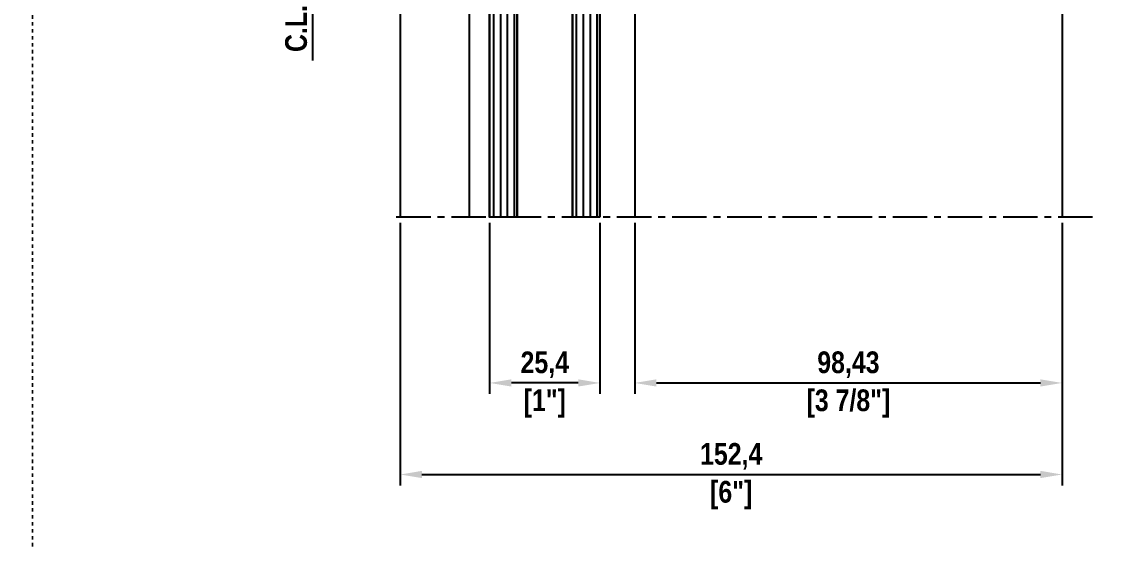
# Model space of a CAD drawing. Header units: millimetres. Extents: x -17234 to -8874, y -2869 to 1211.
# Drawn here: x -16856.8 to -16606.9, y -735.7 to -616.2 of the extents above; entities that cross this region are included whole.
import ezdxf

# ---------------------------------------------------------------- set-up
doc = ezdxf.new("R2010")
doc.units = ezdxf.units.MM
doc.linetypes.add('ACAD_ISO07W100', pattern=[3, 0, -3])
doc.linetypes.add('CENTER', pattern=[50.8, 31.75, -6.35, 6.35, -6.35])
doc.layers.get('Defpoints').update_dxf_attribs({"linetype": 'ACAD_ISO07W100', "true_color": 0x105689})
for name, color, linetype in [('Centerline', 6, 'CENTER'), ('Dim', 5, 'Continuous'), ('Glass', 4, 'Continuous'), ('Profile View', 9, 'Continuous')]:
    doc.layers.add(name, color=color, linetype=linetype)
doc.styles.add('TXT', font='techb___.ttf')
doc.dimstyles.new('ISO-25', dxfattribs={"dimtxt": 2.5, "dimasz": 2.5, "dimexe": 1.25, "dimexo": 0.625, "dimtad": 1, "dimtxsty": 'TXT', "dimcen": 2.5, "dimclrd": 5, "dimclre": 5, "dimclrt": 2, "dimadec": 0, "dimazin": 0, "dimtfac": 1, "dimtmove": 0, "dimatfit": 3, "dimfxl": 1, "dimarcsym": 0})
doc.dimstyles.new('ISO-25$0', dxfattribs={"dimtxt": 2.5, "dimasz": 2.5, "dimexe": 1.25, "dimexo": 0.625, "dimtad": 1, "dimtxsty": 'TXT', "dimcen": 2.5, "dimclrd": 5, "dimclre": 5, "dimclrt": 2, "dimadec": 0, "dimazin": 0, "dimtfac": 1, "dimtmove": 0, "dimatfit": 3, "dimfxl": 1, "dimarcsym": 0})

# ---------------------------------------------------------------- blocks, each defined once
blk = doc.blocks.new('*U4')
at = {"layer": 'Glass', "ltscale": 0.5}
h = blk.add_hatch(dxfattribs=at)
h.set_pattern_fill('ANSI31', color=5, scale=0.5, angle=45)
h.set_pattern_definition([(90, (0, -0.7), (-1.5875, 3e-16), [])])
h.paths.add_polyline_path([(0, 74.3), (6.35, 74.3), (6.35, 0), (0, 0)])
h.paths.add_polyline_path([(25.4, 0), (19.05, 0), (19.05, 74.3), (25.4, 74.3)])
at = {"layer": 'Glass'}
h = blk.add_hatch(dxfattribs=at)
h.set_pattern_fill('DOTS', color=9, scale=0.5)
h.set_pattern_definition([(0, (-1613.78865, -1630.7913), (0.396875, 0.79375), [0, -0.79375])])
h.paths.add_polyline_path([(17.05, 4.2), (8.35, 4.2, -0.414214), (6.35, 6.2), (6.35, 0, -0.20587), (19.05, 0), (19.05, 6.2, -0.414214)])
at = {"layer": 'Defpoints', "linetype": 'ByBlock', "ltscale": 0.5}
for points in [[(0, 74.3), (6.35, 74.3), (6.35, 0), (0, 0)], [(25.4, 0), (19.05, 0), (19.05, 74.3), (25.4, 74.3)]]:
    blk.add_lwpolyline(points, close=True, dxfattribs=at)
at = {"layer": 'Glass'}
for points in [[(0, 74.3), (0, 0), (6.35, 0), (6.35, 74.3)], [(19.05, 74.3), (19.05, 0), (25.4, 0), (25.4, 74.3)]]:
    blk.add_lwpolyline(points, dxfattribs=at)
at = {"layer": 'Glass', "color": 3}
for points in [[(19.05, 6.2), (19.05, 11, 0.414214), (17.05, 13), (8.35, 13, 0.414214), (6.35, 11), (6.35, 6.2, 0.414214), (8.35, 4.2), (17.05, 4.2, 0.414214)], [(18.05, 6.2), (18.05, 11, 0.414214), (17.05, 12), (8.35, 12, 0.414214), (7.35, 11), (7.35, 6.2, 0.414214), (8.35, 5.2), (17.05, 5.2, 0.414214)]]:
    blk.add_lwpolyline(points, format="xyb", close=True, dxfattribs=at)
at = {"layer": 'Glass', "color": 9}
for points in [[(7.64, 5.49), (17.76, 11.71)], [(7.64, 11.71), (17.86, 5.62)]]:
    blk.add_lwpolyline(points, dxfattribs=at)
blk.add_lwpolyline([(6.35, 0, -0.20587), (19.05, 0), (19.05, 6.2, -0.414214), (17.05, 4.2), (8.35, 4.2, -0.414214), (6.35, 6.2)], format="xyb", close=True, dxfattribs=at)
blk = doc.blocks.new('*D14')
at = {"layer": 'Defpoints', "color": 0, "transparency": 16777216}
for p in [(-16715.69, -661.24), (-16617.27, -661.24), (-16617.27, -699.41)]:
    blk.add_point(p, dxfattribs=at)
at = {"layer": 'Dim', "color": 5, "lineweight": -2, "transparency": 16777216}
for p, q in [((-16715.69, -662.49), (-16715.69, -701.91)), ((-16617.27, -662.49), (-16617.27, -701.91)), ((-16710.69, -699.41), (-16622.27, -699.41))]:
    blk.add_line(p, q, dxfattribs=at)
at = {"layer": 'Dim', "color": 5, "transparency": 16777216}
for points in [[(-16710.69, -698.58), (-16710.69, -700.24), (-16715.69, -699.41)], [(-16622.27, -698.58), (-16622.27, -700.24), (-16617.27, -699.41)]]:
    blk.add_solid(points, dxfattribs=at)
at = {"layer": 'Dim', "color": 2, "transparency": 16777216, "char_height": 5, "attachment_point": 5, "style": 'TXT'}
for s, insert in [('98,43', (-16666.48, -695.21)), ('[3 7/8"]', (-16666.48, -704.16))]:
    blk.add_mtext(s, dxfattribs=dict(at, insert=insert))
blk = doc.blocks.new('*D15')
at = {"layer": 'Defpoints', "color": 0, "transparency": 16777216}
for p in [(-16769.67, -661.24), (-16617.27, -661.24), (-16617.27, -720.51)]:
    blk.add_point(p, dxfattribs=at)
at = {"layer": 'Dim', "color": 5, "lineweight": -2, "transparency": 16777216}
for p, q in [((-16769.67, -662.49), (-16769.67, -723.01)), ((-16617.27, -662.49), (-16617.27, -723.01)), ((-16764.67, -720.51), (-16622.27, -720.51))]:
    blk.add_line(p, q, dxfattribs=at)
at = {"layer": 'Dim', "color": 5, "transparency": 16777216}
for points in [[(-16764.67, -719.67), (-16764.67, -721.34), (-16769.67, -720.51)], [(-16622.27, -719.67), (-16622.27, -721.34), (-16617.27, -720.51)]]:
    blk.add_solid(points, dxfattribs=at)
at = {"layer": 'Dim', "color": 2, "transparency": 16777216, "char_height": 5, "attachment_point": 5, "style": 'TXT'}
for s, insert in [('152,4', (-16693.47, -716.32)), ('[6"]', (-16693.47, -725.25))]:
    blk.add_mtext(s, dxfattribs=dict(at, insert=insert))
blk = doc.blocks.new('*D13')
at = {"layer": 'Defpoints', "color": 0, "ltscale": 0.5, "transparency": 16777216}
for p in [(-16773.17, -574.24), (-16789.84, -661.24), (-16773.17, -661.24)]:
    blk.add_point(p, dxfattribs=at)
at = {"layer": 'Dim', "color": 5, "lineweight": -2, "ltscale": 0.5, "transparency": 16777216}
for p, q in [((-16774.42, -574.24), (-16792.34, -574.24)), ((-16789.84, -579.24), (-16789.84, -625.11))]:
    blk.add_line(p, q, dxfattribs=at)
at = {"layer": 'Dim', "color": 5, "ltscale": 0.5, "transparency": 16777216}
blk.add_solid([(-16790.67, -579.24), (-16789, -579.24), (-16789.84, -574.24)], dxfattribs=at)
at = {"layer": 'Dim', "color": 2, "ltscale": 0.5, "transparency": 16777216, "insert": (-16793.63, -617.74), "char_height": 5, "attachment_point": 5, "rotation": 90, "style": 'TXT'}
blk.add_mtext('C.L.', dxfattribs=at)
blk = doc.blocks.new('*D17')
at = {"layer": 'Defpoints', "color": 0, "transparency": 16777216}
for p in [(-16749.09, -661.24), (-16723.69, -661.24), (-16749.09, -699.41)]:
    blk.add_point(p, dxfattribs=at)
at = {"layer": 'Dim', "color": 5, "lineweight": -2, "transparency": 16777216}
for p, q in [((-16749.09, -662.49), (-16749.09, -701.91)), ((-16723.69, -662.49), (-16723.69, -701.91)), ((-16728.69, -699.41), (-16744.09, -699.41))]:
    blk.add_line(p, q, dxfattribs=at)
at = {"layer": 'Dim', "color": 5, "transparency": 16777216}
for points in [[(-16744.09, -698.58), (-16744.09, -700.24), (-16749.09, -699.41)], [(-16728.69, -698.58), (-16728.69, -700.24), (-16723.69, -699.41)]]:
    blk.add_solid(points, dxfattribs=at)
at = {"layer": 'Dim', "color": 2, "transparency": 16777216, "char_height": 5, "attachment_point": 5, "style": 'TXT'}
for s, insert in [('25,4', (-16736.39, -695.22)), ('[1"]', (-16736.39, -704.16))]:
    blk.add_mtext(s, dxfattribs=dict(at, insert=insert))

msp = doc.modelspace()

# ---------------------------------------------------------------- linework, layer by layer
at = {"layer": 'Centerline', "ltscale": 0.25}
msp.add_lwpolyline([(-16610.243, -661.239), (-16772.143, -661.239)], dxfattribs=at)
at = {"layer": 'Defpoints', "color": 1, "ltscale": 0.5}
for points in [[(-17234.331, -319.239), (-16854.331, -319.239), (-16854.331, -829.239), (-17234.331, -829.239), (-17234.331, -319.239)], [(-16854.331, -319.239), (-16474.331, -319.239), (-16474.331, -829.239), (-16854.331, -829.239), (-16854.331, -319.239)]]:
    msp.add_lwpolyline(points, dxfattribs=at)
at = {"layer": 'Profile View', "ltscale": 0.5}
for points in [[(-16769.668, -487.239), (-16769.668, -661.239)], [(-16753.793, -487.239), (-16753.793, -661.239)], [(-16617.268, -487.239), (-16617.268, -661.239)], [(-16715.693, -599.389), (-16715.693, -661.239)]]:
    msp.add_lwpolyline(points, dxfattribs=at)

# ---------------------------------------------------------------- block references
at = {"layer": 'Glass', "rotation": 180}
msp.add_blockref('*U4', (-16723.693, -586.939), dxfattribs=at)

# ---------------------------------------------------------------- dimensions: what is measured, and where the dimension line sits
at = {"layer": 'Dim', "ltscale": 0.5}
dim = msp.add_linear_dim(base=(-16789.836, -661.239), p1=(-16773.168, -574.239), p2=(-16773.168, -661.239), angle=90, text='C.L.', dimstyle='ISO-25', override={"dimscale": 2, "dimpost": '\\X', "dimse2": 1, "dimsd2": 1}, dxfattribs=at)
dim.commit()
dim.dimension.update_dxf_attribs({"geometry": '*D13', "text_midpoint": (-16793.634, -617.739)})
at = {"layer": 'Dim'}
for base, p1, p2, picture, middle in [((-16617.268, -720.506), (-16769.668, -661.239), (-16617.268, -661.239), '*D15', (-16693.468, -720.506)), ((-16749.093, -699.41), (-16723.693, -661.239), (-16749.093, -661.239), '*D17', (-16736.393, -699.41)), ((-16617.268057101, -699.41000224), (-16715.693057101, -661.23944298), (-16617.268057101, -661.23944298), '*D14', (-16666.480557101, -699.41000224))]:
    dim = msp.add_linear_dim(base=base, p1=p1, p2=p2, dimstyle='ISO-25$0', override={"dimscale": 2, "dimpost": '\\X'}, dxfattribs=at)
    dim.commit()
    dim.dimension.update_dxf_attribs({"geometry": picture, "text_midpoint": middle})

doc.saveas('drawing.dxf')
